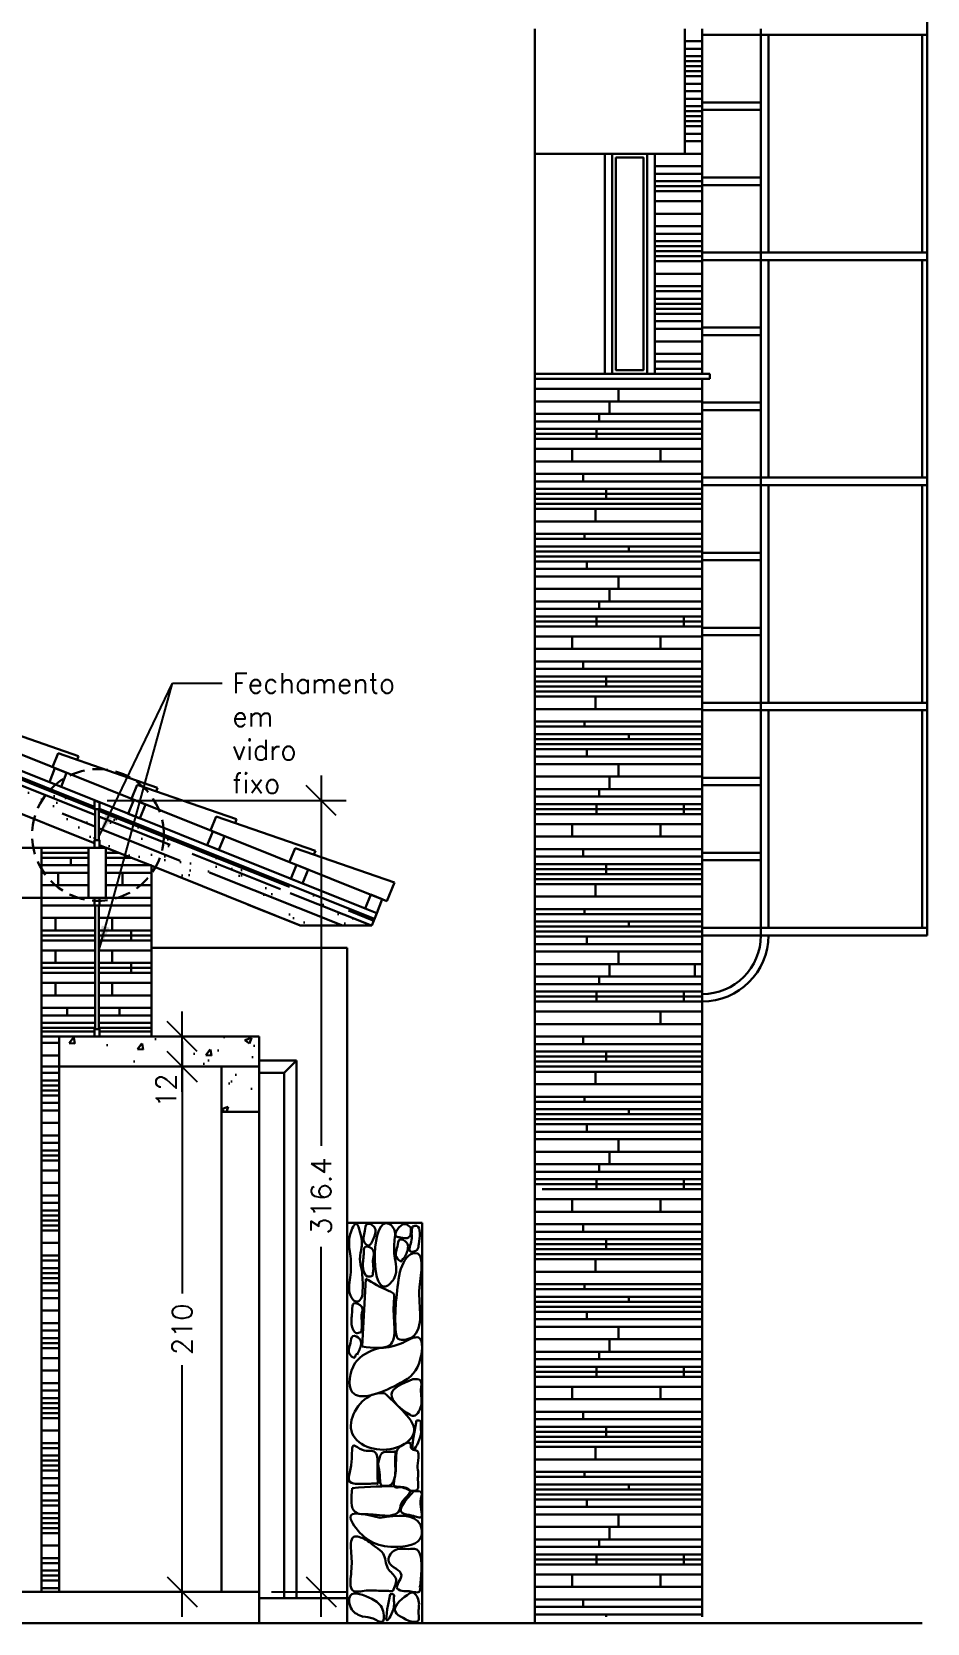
# Model space of a CAD drawing. Header units: millimetres. Extents: x -4228 to 27092, y -6721 to 984.
# Drawn here: x 23759 to 24117, y -2882 to -2246 of the extents above; entities that cross this region are included whole.
import ezdxf

# ---------------------------------------------------------------- set-up
doc = ezdxf.new("R2010")
doc.units = ezdxf.units.MM
doc.header["$LTSCALE"] = 50
doc.linetypes.add('HIDDEN2', pattern=[0.1875, 0.125, -0.0625])
doc.layers.get('0').update_dxf_attribs({"lineweight": 0})
for name, color, linetype in [('cota', 1, 'Continuous'), ('esquadrias', 3, 'Continuous'), ('estruturametalica', 2, 'Continuous'), ('gesso', 7, 'Continuous'), ('HACHURA', 2, 'Continuous'), ('hatch', 2, 'Continuous'), ('madeiramento', 2, 'Continuous'), ('PAREDE2', 4, 'Continuous'), ('PAREDES', 6, 'Continuous'), ('PAREDES3', 2, 'Continuous'), ('pedras', 2, 'Continuous'), ('peitoril', 7, 'Continuous'), ('PENA01', 3, 'Continuous'), ('PENA_01', 3, 'Continuous'), ('piso', 2, 'Continuous'), ('QLEADER', 7, 'Continuous'), ('telhas', 3, 'Continuous')]:
    doc.layers.add(name, color=color, linetype=linetype)
doc.styles.add('ROMANS', font='romans.shx')
doc.dimstyles.new('1_50', dxfattribs={"dimscale": 0, "dimtxt": 8, "dimasz": 12, "dimexe": 10, "dimexo": 5, "dimgap": 4, "dimtad": 0, "dimdec": 0, "dimzin": 1, "dimdsep": 46, "dimtxsty": 'ROMANS', "dimblk": 'OBLIQUE', "dimcen": 10, "dimdle": 10, "dimclrd": 1, "dimclre": 1, "dimclrt": 7, "dimaunit": 1, "dimadec": 0, "dimazin": 0, "dimtm": 1e-09, "dimtfac": 1, "dimtdec": 0, "dimtmove": 2, "dimatfit": 3, "dimldrblk": 'OBLIQUE', "dimfxl": 1, "dimtolj": 1, "dimtzin": 0, "dimarcsym": 0})
doc.dimstyles.new('LEADER_50', dxfattribs={"dimscale": 0, "dimtxt": 8, "dimasz": 10, "dimexe": 10, "dimexo": 5, "dimgap": 4, "dimtad": 0, "dimdec": 0, "dimzin": 1, "dimdsep": 46, "dimtxsty": 'ROMANS', "dimcen": 10, "dimdle": 10, "dimclrd": 9, "dimclre": 9, "dimclrt": 7, "dimaunit": 1, "dimadec": 0, "dimazin": 0, "dimtm": 1e-09, "dimtfac": 1, "dimtdec": 0, "dimtmove": 2, "dimatfit": 3, "dimfxl": 1, "dimtolj": 1, "dimtzin": 0, "dimarcsym": 0})

# ---------------------------------------------------------------- blocks, each defined once
blk = doc.blocks.new('_OBLIQUE')
at = {"color": 0, "linetype": 'ByBlock'}
blk.add_line((-0.5, -0.5), (0.5, 0.5), dxfattribs=at)
blk = doc.blocks.new('*D202')
at = {"layer": 'cota', "color": 1, "linetype": 'Continuous', "lineweight": -2}
for p, q in [((23819.49, -2649.96), (23819.49, -2750.68)), ((23830.31, -2659.96), (23809.49, -2659.96)), ((23819.49, -2879.96), (23819.49, -2779.25)), ((23830.31, -2869.96), (23809.49, -2869.96))]:
    blk.add_line(p, q, dxfattribs=at)
at = {"layer": 'Defpoints', "color": 0, "linetype": 'Continuous', "lineweight": 30}
for p in [(23835.31, -2659.96), (23819.49, -2869.96), (23835.31, -2869.96)]:
    blk.add_point(p, dxfattribs=at)
at = {"layer": 'cota', "color": 1, "linetype": 'Continuous', "lineweight": -2, "xscale": 12, "yscale": 12, "zscale": 12}
for p, rotation in [((23819.49, -2659.96), 90), ((23819.49, -2869.96), 270)]:
    blk.add_blockref('_OBLIQUE', p, dxfattribs=dict(at, rotation=rotation))
at = {"layer": 'cota', "color": 7, "linetype": 'Continuous', "lineweight": 30, "insert": (23819.49, -2764.96), "char_height": 8, "attachment_point": 5, "rotation": 90, "style": 'ROMANS'}
blk.add_mtext('\\A1;210', dxfattribs=at)
blk = doc.blocks.new('*D203')
at = {"layer": 'cota', "color": 1, "linetype": 'Continuous', "lineweight": -2}
for p, q in [((23819.49, -2669.96), (23819.49, -2637.96)), ((23825.41, -2647.96), (23809.49, -2647.96)), ((23830.31, -2659.96), (23809.49, -2659.96))]:
    blk.add_line(p, q, dxfattribs=at)
at = {"layer": 'Defpoints', "color": 0, "linetype": 'Continuous', "lineweight": 30}
for p in [(23819.49, -2647.96), (23830.41, -2647.96), (23835.31, -2659.96)]:
    blk.add_point(p, dxfattribs=at)
at = {"layer": 'cota', "color": 1, "linetype": 'Continuous', "lineweight": -2, "xscale": 12, "yscale": 12, "zscale": 12}
for p, rotation in [((23819.49, -2647.96), 90), ((23819.49, -2659.96), 270)]:
    blk.add_blockref('_OBLIQUE', p, dxfattribs=dict(at, rotation=rotation))
at = {"layer": 'cota', "color": 7, "linetype": 'Continuous', "lineweight": 30, "insert": (23813.13, -2669.53), "char_height": 8, "attachment_point": 5, "rotation": 90, "style": 'ROMANS'}
blk.add_mtext('\\A1;12', dxfattribs=at)
blk = doc.blocks.new('*D209')
at = {"layer": 'cota', "color": 1, "linetype": 'Continuous', "lineweight": -2}
for p, q in [((23875.12, -2543.52), (23875.12, -2691.55)), ((23789.52, -2553.52), (23885.12, -2553.52)), ((23875.12, -2879.96), (23875.12, -2731.93)), ((23855.31, -2869.96), (23885.12, -2869.96))]:
    blk.add_line(p, q, dxfattribs=at)
at = {"layer": 'Defpoints', "color": 0, "linetype": 'Continuous', "lineweight": 30}
for p in [(23784.52, -2553.52), (23850.31, -2869.96), (23875.12, -2869.96)]:
    blk.add_point(p, dxfattribs=at)
at = {"layer": 'cota', "color": 1, "linetype": 'Continuous', "lineweight": -2, "xscale": 12, "yscale": 12, "zscale": 12}
for p, rotation in [((23875.12, -2553.52), 90), ((23875.12, -2869.96), 270)]:
    blk.add_blockref('_OBLIQUE', p, dxfattribs=dict(at, rotation=rotation))
at = {"layer": 'cota', "color": 7, "linetype": 'Continuous', "lineweight": 30, "insert": (23875.12, -2711.74), "char_height": 8, "attachment_point": 5, "rotation": 90, "style": 'ROMANS'}
blk.add_mtext('\\A1;316.4', dxfattribs=at)

msp = doc.modelspace()

# ---------------------------------------------------------------- hatches: boundary and pattern name
at = {"layer": 'HACHURA', "linetype": 'Continuous', "lineweight": 30}
h = msp.add_hatch(dxfattribs=at)
h.set_pattern_fill('AR-CONC', color=256, scale=0.15, style=0)
h.set_pattern_definition([(50, (27656.342, -5330.45), (27.3277, -2.39086), [2.8575, -31.4325]), (355, (27656.342, -5330.45), (-5.28642, 28.6585), [2.286, -25.146]), (100.451, (27658.62, -5330.648), (22.04138, 26.2675), [2.4285, -26.7135]), (46.1842, (27656.342, -5322.83), (40.66186, -6.30635), [4.28625, -47.14875]), (96.6356, (27659.73, -5323.355), (35.61064, 37.11383), [3.64275, -40.07025]), (351.184, (27656.342, -5322.83), (35.6107, 37.11377), [3.429, -37.719]), (21, (27660.152, -5324.734), (22.74223, -15.33983), [2.8575, -31.4325]), (326, (27660.152, -5324.734), (9.2703, 27.6282), [2.286, -25.146]), (71.4514, (27662.047, -5326.012), (32.01247, 12.28843), [2.4285, -26.7135]), (37.5, (27656.342, -5330.449), (0.46329, 12.683256), [0, -24.8412, 0, -25.527, 0, -25.24125]), (7.5, (27656.342, -5330.449), (10.02295, 15.027086), [0, -14.5542, 0, -24.2697, 0, -9.62025]), (327.5, (27647.846, -5330.449), (20.33859, -0.859312), [0, -9.525, 0, -29.718, 0, -39.4335]), (317.5, (27644.036, -5330.449), (22.21938, 3.813974), [0, -12.3825, 0, -19.7358, 0, -28.0035])])
h.paths.add_polyline_path([(23850.31, -2677.96), (23850.31, -2647.96), (23770.31, -2647.96), (23770.31, -2659.96), (23835.31, -2659.96), (23835.31, -2677.96)])
at = {"layer": 'hatch', "linetype": 'Continuous', "lineweight": 30}
h = msp.add_hatch(dxfattribs=at)
h.set_pattern_fill('AR-SAND', color=256, scale=0.3, style=0)
h.set_pattern_definition([(142.5, (27878.035, -4039.902), (0.48001, 14.682397), [0, -11.5824, 0, -12.954, 0, -12.3825]), (172.5, (27878.035, -4039.902), (-13.4857, 21.50475), [0, -6.2484, 0, -10.4394, 0, -4.0005]), (212.5, (27887.407, -4039.902), (-23.72977, 0.043116), [0, -3.81, 0, -13.716, 0, -17.907]), (222.5, (27887.407, -4039.902), (-22.90669, 6.68788), [0, -1.905, 0, -8.9916, 0, -10.287])])
h.paths.add_polyline_path([(23575.52, -2487.06), (23611.87, -2487.06), (23784.76, -2556.22), (23784.76, -2557.02), (23785.01, -2557.02), (23785.01, -2569.46), (23784.76, -2569.46), (23784.76, -2570.76)])
h.paths.add_polyline_path([(23786.51, -2557.02), (23786.77, -2557.02), (23896.42, -2600.88), (23895.35, -2603.56), (23866.77, -2603.56), (23807.76, -2579.86), (23789.26, -2572.54), (23789.26, -2572.46), (23789.06, -2572.46), (23786.76, -2571.55), (23786.76, -2569.46), (23786.51, -2569.46)])
h.paths.add_polyline_path([(23435.52, -2431.06), (23435.52, -2416.52), (23571.87, -2471.06), (23535.52, -2471.06)])
h = msp.add_hatch(dxfattribs=at)
h.set_pattern_fill('AR-RROOF', color=3, scale=0.5, style=0)
h.set_pattern_definition([(338.1986, (23435.521, -2431.062), (21.22498, -22.1683), [190.5, -25.4, 63.5, -12.7]), (338.1986, (23448.846, -2443.231), (-18.0648, -10.96624), [38.1, -4.191, 76.2, -9.525]), (338.1986, (23437.408, -2443.444), (58.15644, -32.42705), [101.6, -17.78, 50.8, -12.7])])
h.paths.add_polyline_path([(23535.52, -2471.06), (23435.52, -2431.06), (23435.52, -2416.52), (23571.87, -2471.06)])
h.paths.add_polyline_path([(23785.01, -2569.46), (23784.76, -2569.46), (23784.76, -2570.76), (23575.52, -2487.06), (23611.87, -2487.06), (23784.76, -2556.22), (23784.76, -2557.02), (23785.01, -2557.02)])
h.paths.add_polyline_path([(23866.77, -2603.56), (23807.76, -2579.86), (23789.26, -2572.54), (23789.26, -2572.46), (23789.06, -2572.46), (23786.76, -2571.55), (23786.76, -2569.46), (23786.51, -2569.46), (23786.51, -2557.02), (23786.77, -2557.02), (23896.42, -2600.88), (23895.35, -2603.56)])

# ---------------------------------------------------------------- linework, layer by layer
at = {"layer": 'esquadrias', "linetype": 'Continuous', "lineweight": 30}
for p, q in [((23988.52, -2382.96), (23988.52, -2294.96)), ((23991.52, -2382.96), (23991.52, -2294.96)), ((24005.52, -2294.96), (24005.52, -2382.96)), ((24008.52, -2294.96), (24008.52, -2382.96)), ((23784.77, -2569.46), (23784.77, -2557.02)), ((23786.27, -2569.46), (23786.27, -2557.02)), ((23107.29, -2572.46), (23763.29, -2572.46)), ((23107.29, -2592.46), (23763.29, -2592.46)), ((23784.77, -2595.46), (23784.77, -2644.96)), ((23786.27, -2595.46), (23786.27, -2644.96)), ((23850.31, -2657.46), (23865.31, -2657.46)), ((23860.31, -2662.46), (23865.31, -2657.46)), ((23865.31, -2657.46), (23865.31, -2872.46)), ((23763.29, -2659.96), (23850.31, -2659.96)), ((23850.31, -2662.46), (23860.31, -2662.46)), ((23860.31, -2662.46), (23860.31, -2872.46))]:
    msp.add_line(p, q, dxfattribs=at)
at = {"layer": 'esquadrias', "color": 2, "linetype": 'Continuous', "lineweight": 30}
msp.add_line((23897.35, -2598.56), (23895.35, -2603.56), dxfattribs=at)
at = {"layer": 'esquadrias', "linetype": 'Continuous', "lineweight": 30}
msp.add_lwpolyline([(23993.02, -2296.46), (24004.02, -2296.46), (24004.02, -2381.46), (23993.02, -2381.46)], close=True, dxfattribs=at)
at = {"layer": 'esquadrias', "color": 2, "linetype": 'Continuous', "lineweight": 30}
for points in [[(23786.52, -2557.02), (23784.52, -2557.02), (23784.52, -2553.52), (23786.52, -2554.32)], [(23786.52, -2572.46), (23784.52, -2572.46), (23784.52, -2569.46), (23786.52, -2569.46)], [(23786.52, -2592.46), (23784.52, -2592.46), (23784.52, -2595.46), (23786.52, -2595.46)], [(23786.52, -2647.96), (23784.52, -2647.96), (23784.52, -2644.96), (23786.52, -2644.96)]]:
    msp.add_lwpolyline(points, close=True, dxfattribs=at)
at = {"layer": 'estruturametalica', "color": 4, "linetype": 'Continuous', "lineweight": 30}
msp.add_lwpolyline([(23789.02, -2592.46), (23782.02, -2592.46), (23782.02, -2572.46), (23789.02, -2572.46)], close=True, dxfattribs=at)
at = {"layer": 'gesso', "linetype": 'Continuous', "lineweight": 30}
for p, q in [((23435.52, -2416.52), (23784.76, -2556.22)), ((23786.76, -2557.02), (23896.42, -2600.88))]:
    msp.add_line(p, q, dxfattribs=at)
at = {"layer": 'HACHURA', "color": 3, "linetype": 'HIDDEN2', "lineweight": 30}
msp.add_circle((23785.87, -2567.31), 26.34, dxfattribs=at)
at = {"layer": 'madeiramento', "linetype": 'Continuous', "lineweight": 30}
for p, q in [((23435.52, -2413.83), (23892.71, -2596.7)), ((23575.52, -2487.06), (23784.76, -2570.76)), ((23786.76, -2571.55), (23807.76, -2579.86)), ((23807.76, -2579.86), (23866.77, -2603.56)), ((23897.35, -2598.56), (23895.35, -2603.56)), ((23895.35, -2603.56), (23866.77, -2603.56))]:
    msp.add_line(p, q, dxfattribs=at)
at = {"layer": 'madeiramento', "color": 2, "linetype": 'Continuous', "lineweight": 30}
for points in [[(23771.08, -2548.05), (23766.43, -2546.19), (23768.66, -2540.62), (23773.3, -2542.48)], [(23802.64, -2560.68), (23798, -2558.82), (23800.23, -2553.25), (23804.87, -2555.11)], [(23834.21, -2573.31), (23829.57, -2571.45), (23831.8, -2565.88), (23836.44, -2567.74)], [(23867.64, -2586.68), (23863, -2584.82), (23865.22, -2579.25), (23869.87, -2581.11)], [(23897.35, -2598.56), (23892.71, -2596.7), (23894.93, -2591.13), (23899.58, -2592.99)]]:
    msp.add_lwpolyline(points, close=True, dxfattribs=at)
at = {"layer": 'PAREDE2', "linetype": 'Continuous', "lineweight": 30}
msp.add_line((23770.3, -2869.96), (23770.31, -2659.96), dxfattribs=at)
at = {"layer": 'PAREDES', "linetype": 'Continuous', "lineweight": 30}
for p, q in [((23770.31, -2647.96), (23850.31, -2647.96)), ((23770.31, -2659.96), (23770.31, -2647.96)), ((23850.31, -2647.96), (23850.31, -2869.96)), ((23770.31, -2659.96), (23835.31, -2659.96)), ((23835.31, -2659.96), (23835.31, -2869.96)), ((23835.31, -2677.96), (23850.31, -2677.96))]:
    msp.add_line(p, q, dxfattribs=at)
at = {"layer": 'PAREDES3', "color": 3, "linetype": 'Continuous', "lineweight": 30}
for p, q in [((23960.52, -2244.96), (23960.52, -2882.46)), ((24020.52, -2294.96), (24020.52, -2244.96)), ((23960.52, -2294.96), (24020.52, -2294.96)), ((23960.52, -2384.96), (24027.52, -2384.96)), ((24027.52, -2879.96), (24027.52, -2384.96))]:
    msp.add_line(p, q, dxfattribs=at)
at = {"layer": 'PAREDES3', "color": 7, "linetype": 'Continuous', "lineweight": 30}
for p, q in [((23763.29, -2572.46), (23763.29, -2869.96)), ((23782.02, -2572.46), (23763.29, -2572.46)), ((23789.02, -2572.46), (23789.06, -2572.46)), ((23807.29, -2647.96), (23807.29, -2579.68)), ((23807.29, -2612.46), (23885.52, -2612.46)), ((23885.52, -2612.46), (23885.52, -2882.46))]:
    msp.add_line(p, q, dxfattribs=at)
at = {"layer": 'pedras', "color": 53, "linetype": 'Continuous', "lineweight": 30}
for p, q in [((24020.52, -2249.96), (24027.47, -2249.96)), ((24020.52, -2252.96), (24027.47, -2252.96)), ((24020.52, -2255.96), (24027.47, -2255.96)), ((24020.52, -2257.96), (24027.47, -2257.96)), ((24020.52, -2259.96), (24027.47, -2259.96)), ((24020.52, -2261.96), (24027.47, -2261.96)), ((24020.52, -2263.96), (24027.47, -2263.96)), ((24020.52, -2266.96), (24027.47, -2266.96)), ((24020.52, -2269.96), (24027.47, -2269.96)), ((24020.52, -2272.96), (24027.47, -2272.96)), ((24020.52, -2275.96), (24027.47, -2275.96)), ((24020.52, -2277.96), (24027.47, -2277.96)), ((24020.52, -2279.96), (24027.47, -2279.96)), ((24020.52, -2281.96), (24027.47, -2281.96)), ((24020.52, -2283.96), (24027.47, -2283.96)), ((24020.52, -2286.96), (24027.47, -2286.96)), ((24020.52, -2289.96), (24027.47, -2289.96)), ((24020.52, -2294.96), (24027.47, -2294.96)), ((24008.52, -2299.96), (24027.47, -2299.96)), ((24008.52, -2302.96), (24027.47, -2302.96)), ((24008.52, -2305.96), (24027.47, -2305.96)), ((24008.52, -2307.96), (24027.47, -2307.96)), ((24008.52, -2309.96), (24027.47, -2309.96)), ((24008.52, -2313.96), (24027.47, -2313.96)), ((24008.52, -2318.96), (24027.47, -2318.96)), ((24008.52, -2323.96), (24027.47, -2323.96)), ((24008.52, -2326.96), (24027.47, -2326.96)), ((24008.52, -2329.96), (24027.47, -2329.96)), ((24008.52, -2331.96), (24027.47, -2331.96)), ((24008.52, -2333.96), (24027.47, -2333.96)), ((24008.52, -2335.96), (24027.47, -2335.96)), ((24008.52, -2337.96), (24027.47, -2337.96)), ((24008.52, -2342.96), (24027.47, -2342.96)), ((24008.52, -2347.96), (24027.47, -2347.96)), ((24008.52, -2349.96), (24027.47, -2349.96)), ((24008.52, -2352.96), (24027.47, -2352.96)), ((24008.52, -2354.96), (24027.47, -2354.96)), ((24008.52, -2356.96), (24027.47, -2356.96)), ((24008.52, -2358.96), (24027.47, -2358.96)), ((24008.52, -2361.96), (24027.47, -2361.96)), ((24008.52, -2364.96), (24027.47, -2364.96)), ((24008.52, -2369.96), (24027.47, -2369.96)), ((24008.52, -2374.96), (24027.47, -2374.96)), ((24008.52, -2377.96), (24027.47, -2377.96)), ((24008.52, -2380.96), (24027.47, -2380.96)), ((23960.52, -2388.96), (24027.52, -2388.96)), ((23994.08, -2393.96), (23994.08, -2388.96)), ((23960.52, -2393.96), (24027.52, -2393.96)), ((23990.46, -2398.96), (23990.46, -2393.96)), ((23960.52, -2398.96), (24027.52, -2398.96)), ((23960.52, -2401.96), (24027.52, -2401.96)), ((23960.52, -2404.96), (24027.52, -2404.96)), ((23985.29, -2408.96), (23985.29, -2404.96)), ((23986.32, -2401.96), (23986.32, -2398.96)), ((23960.52, -2406.96), (24027.52, -2406.96)), ((23960.52, -2408.96), (24027.52, -2408.96)), ((23960.52, -2412.96), (24027.52, -2412.96)), ((23975.47, -2417.96), (23975.47, -2412.96)), ((24010.87, -2417.96), (24010.87, -2412.96)), ((23960.52, -2417.96), (24027.52, -2417.96)), ((23960.52, -2422.96), (24027.52, -2422.96)), ((23979.86, -2425.96), (23979.86, -2422.96)), ((23960.52, -2425.96), (24027.52, -2425.96)), ((23960.52, -2428.96), (24027.52, -2428.96)), ((23989.16, -2432.96), (23989.16, -2428.96)), ((23960.52, -2430.96), (24027.52, -2430.96)), ((23960.52, -2432.96), (24027.52, -2432.96)), ((23960.52, -2434.96), (24027.52, -2434.96)), ((23960.52, -2436.96), (24027.52, -2436.96)), ((23960.52, -2441.96), (24027.52, -2441.96)), ((23984.77, -2441.96), (23984.77, -2436.96)), ((23960.52, -2446.96), (24027.52, -2446.96)), ((23960.52, -2448.96), (24027.52, -2448.96)), ((23980.38, -2448.96), (23980.38, -2446.96)), ((23960.52, -2451.96), (24027.52, -2451.96)), ((23960.52, -2453.96), (24027.52, -2453.96)), ((23998.21, -2453.96), (23998.21, -2451.96)), ((23960.52, -2455.96), (24027.52, -2455.96)), ((23960.52, -2457.96), (24027.52, -2457.96)), ((23960.52, -2460.96), (24027.52, -2460.96)), ((23981.41, -2460.96), (23981.41, -2457.96)), ((23960.52, -2463.96), (24027.52, -2463.96)), ((23994.08, -2468.96), (23994.08, -2463.96)), ((23960.52, -2468.96), (24027.52, -2468.96)), ((23960.52, -2473.96), (24027.52, -2473.96)), ((23986.32, -2476.96), (23986.32, -2473.96)), ((23990.46, -2473.96), (23990.46, -2468.96)), ((23960.52, -2476.96), (24027.52, -2476.96)), ((23960.52, -2479.96), (24027.52, -2479.96)), ((23985.29, -2483.96), (23985.29, -2479.96)), ((24020.18, -2483.96), (24020.18, -2479.96)), ((23960.52, -2481.96), (24027.52, -2481.96)), ((23960.52, -2483.96), (24027.52, -2483.96)), ((23960.52, -2487.96), (24027.52, -2487.96)), ((23960.52, -2492.96), (24027.52, -2492.96)), ((23975.47, -2492.96), (23975.47, -2487.96)), ((24010.87, -2492.96), (24010.87, -2487.96)), ((23960.52, -2497.96), (24027.52, -2497.96)), ((23979.86, -2500.96), (23979.86, -2497.96)), ((23960.52, -2500.96), (24027.52, -2500.96)), ((23960.52, -2503.96), (24027.52, -2503.96)), ((23960.52, -2505.96), (24027.52, -2505.96)), ((23989.16, -2507.96), (23989.16, -2503.96)), ((23960.52, -2507.96), (24027.52, -2507.96)), ((23960.52, -2509.96), (24027.52, -2509.96)), ((23960.52, -2511.96), (24027.52, -2511.96)), ((23984.77, -2516.96), (23984.77, -2511.96)), ((23960.52, -2516.96), (24027.52, -2516.96)), ((23960.52, -2521.96), (24027.52, -2521.96)), ((23960.52, -2523.96), (24027.52, -2523.96)), ((23980.38, -2523.96), (23980.38, -2521.96)), ((23960.52, -2526.96), (24027.52, -2526.96)), ((23960.52, -2528.96), (24027.52, -2528.96)), ((23960.52, -2530.96), (24027.52, -2530.96)), ((23998.21, -2528.96), (23998.21, -2526.96)), ((23960.52, -2532.96), (24027.52, -2532.96)), ((23960.52, -2535.96), (24027.52, -2535.96)), ((23981.41, -2535.96), (23981.41, -2532.96)), ((23960.52, -2538.96), (24027.52, -2538.96)), ((23960.52, -2543.96), (24027.52, -2543.96)), ((23990.46, -2548.96), (23990.46, -2543.96)), ((23994.08, -2543.96), (23994.08, -2538.96)), ((23960.52, -2548.96), (24027.52, -2548.96)), ((23986.32, -2551.96), (23986.32, -2548.96)), ((23960.52, -2551.96), (24027.52, -2551.96)), ((23960.52, -2554.96), (24027.52, -2554.96)), ((23960.52, -2556.96), (24027.52, -2556.96)), ((23985.29, -2558.96), (23985.29, -2554.96)), ((24020.18, -2558.96), (24020.18, -2554.96)), ((23960.52, -2558.96), (24027.52, -2558.96)), ((23960.52, -2562.96), (24027.52, -2562.96)), ((23975.47, -2567.96), (23975.47, -2562.96)), ((24010.87, -2567.96), (24010.87, -2562.96)), ((23960.52, -2567.96), (24027.52, -2567.96)), ((23960.52, -2572.96), (24027.52, -2572.96)), ((23960.52, -2575.96), (24027.52, -2575.96)), ((23979.86, -2575.96), (23979.86, -2572.96)), ((23960.52, -2578.96), (24027.52, -2578.96)), ((23960.52, -2580.96), (24027.52, -2580.96)), ((23960.52, -2582.96), (24027.52, -2582.96)), ((23989.16, -2582.96), (23989.16, -2578.96)), ((23960.52, -2584.96), (24027.52, -2584.96)), ((23960.52, -2586.96), (24027.52, -2586.96)), ((23984.77, -2591.96), (23984.77, -2586.96)), ((23960.52, -2591.96), (24027.52, -2591.96)), ((23960.52, -2596.96), (24027.52, -2596.96)), ((23960.52, -2598.96), (24027.52, -2598.96)), ((23960.52, -2601.96), (24027.52, -2601.96)), ((23980.38, -2598.96), (23980.38, -2596.96)), ((23998.21, -2603.96), (23998.21, -2601.96)), ((23960.52, -2603.96), (24027.52, -2603.96)), ((23960.52, -2605.96), (24027.52, -2605.96)), ((23960.52, -2607.96), (24027.52, -2607.96)), ((23981.41, -2610.96), (23981.41, -2607.96)), ((23960.52, -2610.96), (24027.52, -2610.96)), ((23960.52, -2613.96), (24027.52, -2613.96)), ((23994.08, -2618.96), (23994.08, -2613.96)), ((23960.52, -2618.96), (24027.52, -2618.96)), ((23990.46, -2623.96), (23990.46, -2618.96)), ((24024.57, -2623.96), (24024.57, -2618.96)), ((23960.52, -2623.96), (24027.52, -2623.96)), ((23960.52, -2626.96), (24027.52, -2626.96)), ((23986.32, -2626.96), (23986.32, -2623.96)), ((23960.52, -2629.96), (24027.52, -2629.96)), ((23960.52, -2631.96), (24027.52, -2631.96)), ((23960.52, -2633.96), (24027.52, -2633.96)), ((23985.29, -2633.96), (23985.29, -2629.96)), ((24020.18, -2633.96), (24020.18, -2629.96)), ((23960.52, -2637.96), (24027.52, -2637.96)), ((24010.87, -2642.96), (24010.87, -2637.96)), ((23960.52, -2642.96), (24027.52, -2642.96)), ((23960.52, -2647.96), (24027.52, -2647.96)), ((23960.52, -2650.96), (24027.52, -2650.96)), ((23979.86, -2650.96), (23979.86, -2647.96)), ((23960.52, -2653.96), (24027.52, -2653.96)), ((23960.52, -2655.96), (24027.52, -2655.96)), ((23960.52, -2657.96), (24027.52, -2657.96)), ((23989.16, -2657.96), (23989.16, -2653.96)), ((23960.52, -2659.96), (24027.52, -2659.96)), ((23960.52, -2661.96), (24027.52, -2661.96)), ((23984.77, -2666.96), (23984.77, -2661.96)), ((23960.52, -2666.96), (24027.52, -2666.96)), ((23960.52, -2671.96), (24027.52, -2671.96)), ((23980.38, -2673.96), (23980.38, -2671.96)), ((23960.52, -2673.96), (24027.52, -2673.96)), ((23960.52, -2676.96), (24027.52, -2676.96)), ((23998.21, -2678.96), (23998.21, -2676.96)), ((23960.52, -2678.96), (24027.52, -2678.96)), ((23960.52, -2680.96), (24027.52, -2680.96)), ((23960.52, -2682.96), (24027.52, -2682.96)), ((23981.41, -2685.96), (23981.41, -2682.96)), ((23960.52, -2685.96), (24027.52, -2685.96)), ((23960.52, -2688.96), (24027.52, -2688.96)), ((23994.08, -2693.96), (23994.08, -2688.96)), ((23960.52, -2693.96), (24027.52, -2693.96)), ((23990.46, -2698.96), (23990.46, -2693.96)), ((23960.52, -2698.96), (24027.52, -2698.96)), ((23960.52, -2701.96), (24027.52, -2701.96)), ((23986.32, -2701.96), (23986.32, -2698.96)), ((23960.52, -2704.96), (24027.52, -2704.96)), ((23960.52, -2706.96), (24027.52, -2706.96)), ((23963.52, -2708.96), (24027.52, -2708.96)), ((23985.29, -2708.96), (23985.29, -2704.96)), ((24020.18, -2708.96), (24020.18, -2704.96)), ((23960.52, -2712.96), (24027.52, -2712.96)), ((23975.47, -2717.96), (23975.47, -2712.96)), ((24010.87, -2717.96), (24010.87, -2712.96)), ((23960.52, -2717.96), (24027.52, -2717.96)), ((23960.52, -2722.96), (24027.52, -2722.96)), ((23979.86, -2725.96), (23979.86, -2722.96)), ((23960.52, -2725.96), (24027.52, -2725.96)), ((23960.52, -2728.96), (24027.52, -2728.96)), ((23989.16, -2732.96), (23989.16, -2728.96)), ((23960.52, -2730.96), (24027.52, -2730.96)), ((23960.52, -2732.96), (24027.52, -2732.96)), ((23960.52, -2734.96), (24027.52, -2734.96)), ((23960.52, -2736.96), (24027.52, -2736.96)), ((23960.52, -2741.96), (24027.52, -2741.96)), ((23984.77, -2741.96), (23984.77, -2736.96)), ((23960.52, -2746.96), (24027.52, -2746.96)), ((23980.38, -2748.96), (23980.38, -2746.96)), ((23960.52, -2748.96), (24027.52, -2748.96)), ((23960.52, -2751.96), (24027.52, -2751.96)), ((23960.52, -2753.96), (24027.52, -2753.96)), ((23998.21, -2753.96), (23998.21, -2751.96)), ((23960.52, -2755.96), (24027.52, -2755.96)), ((23960.52, -2757.96), (24027.52, -2757.96)), ((23960.52, -2760.96), (24027.52, -2760.96)), ((23981.41, -2760.96), (23981.41, -2757.96)), ((23960.52, -2763.96), (24027.52, -2763.96)), ((23994.08, -2768.96), (23994.08, -2763.96)), ((23960.52, -2768.96), (24027.52, -2768.96)), ((23960.52, -2773.96), (24027.52, -2773.96)), ((23986.32, -2776.96), (23986.32, -2773.96)), ((23990.46, -2773.96), (23990.46, -2768.96)), ((23960.52, -2776.96), (24027.52, -2776.96)), ((23960.52, -2779.96), (24027.52, -2779.96)), ((23985.29, -2783.96), (23985.29, -2779.96)), ((24020.18, -2783.96), (24020.18, -2779.96)), ((23960.52, -2781.96), (24027.52, -2781.96)), ((23960.52, -2783.96), (24027.52, -2783.96)), ((23960.52, -2787.96), (24027.52, -2787.96)), ((23960.52, -2792.96), (24027.52, -2792.96)), ((23975.47, -2792.96), (23975.47, -2787.96)), ((24010.87, -2792.96), (24010.87, -2787.96)), ((23960.52, -2797.96), (24027.52, -2797.96)), ((23979.86, -2800.96), (23979.86, -2797.96)), ((23960.52, -2800.96), (24027.52, -2800.96)), ((23960.52, -2803.96), (24027.52, -2803.96)), ((23989.16, -2807.96), (23989.16, -2803.96)), ((23960.52, -2805.96), (24027.52, -2805.96)), ((23960.52, -2807.96), (24027.52, -2807.96)), ((23960.52, -2809.96), (24027.52, -2809.96)), ((23960.52, -2811.96), (24027.52, -2811.96)), ((23984.77, -2816.96), (23984.77, -2811.96)), ((23960.52, -2816.96), (24027.52, -2816.96)), ((23960.52, -2821.96), (24027.52, -2821.96)), ((23960.52, -2823.96), (24027.52, -2823.96)), ((23980.38, -2823.96), (23980.38, -2821.96)), ((23960.52, -2826.96), (24027.52, -2826.96)), ((23960.52, -2828.96), (24027.52, -2828.96)), ((23960.52, -2830.96), (24027.52, -2830.96)), ((23998.21, -2828.96), (23998.21, -2826.96)), ((23960.52, -2832.96), (24027.52, -2832.96)), ((23960.52, -2835.96), (24027.52, -2835.96)), ((23981.41, -2835.96), (23981.41, -2832.96)), ((23960.52, -2838.96), (24027.52, -2838.96)), ((23960.52, -2843.96), (24027.52, -2843.96)), ((23990.46, -2848.96), (23990.46, -2843.96)), ((23994.08, -2843.96), (23994.08, -2838.96)), ((23960.52, -2848.96), (24027.52, -2848.96)), ((23986.32, -2851.96), (23986.32, -2848.96)), ((23960.52, -2851.96), (24027.52, -2851.96)), ((23960.52, -2854.96), (24027.52, -2854.96)), ((23985.29, -2858.96), (23985.29, -2854.96)), ((24020.18, -2858.96), (24020.18, -2854.96)), ((23960.52, -2856.96), (24027.52, -2856.96)), ((23960.52, -2858.96), (24027.52, -2858.96)), ((23960.52, -2862.96), (24027.52, -2862.96)), ((23975.47, -2867.96), (23975.47, -2862.96)), ((24010.87, -2867.96), (24010.87, -2862.96)), ((23960.52, -2867.96), (24027.52, -2867.96)), ((23960.52, -2872.96), (24027.52, -2872.96)), ((23979.86, -2875.96), (23979.86, -2872.96)), ((23960.52, -2875.96), (24027.52, -2875.96)), ((23960.52, -2878.96), (24027.52, -2878.96)), ((23989.16, -2879.96), (23989.16, -2878.96))]:
    msp.add_line(p, q, dxfattribs=at)
at = {"layer": 'pedras', "color": 55, "linetype": 'Continuous', "lineweight": 30}
for p, q in [((23763.29, -2574.46), (23782.02, -2574.46)), ((23763.29, -2576.46), (23782.02, -2576.46)), ((23775.05, -2579.46), (23775.05, -2576.46)), ((23789.02, -2574.46), (23794.11, -2574.46)), ((23789.02, -2576.46), (23799.16, -2576.46)), ((23763.29, -2579.46), (23782.02, -2579.46)), ((23763.29, -2582.46), (23782.02, -2582.46)), ((23769.97, -2587.46), (23769.97, -2582.46)), ((23789.02, -2579.46), (23807.29, -2579.46)), ((23789.02, -2582.46), (23807.29, -2582.46)), ((23795.67, -2587.46), (23795.67, -2582.46)), ((23763.29, -2587.46), (23782.02, -2587.46)), ((23789.02, -2587.46), (23807.29, -2587.46)), ((23763.29, -2592.46), (23782.02, -2592.46)), ((23763.29, -2592.46), (23784.77, -2592.46)), ((23763.29, -2595.46), (23784.77, -2595.46)), ((23786.27, -2592.46), (23807.29, -2592.46)), ((23786.27, -2595.46), (23807.29, -2595.46)), ((23789.02, -2592.46), (23807.29, -2592.46)), ((23763.29, -2600.46), (23784.77, -2600.46)), ((23768.87, -2605.46), (23768.87, -2600.46)), ((23786.27, -2600.46), (23807.29, -2600.46)), ((23791.56, -2605.46), (23791.56, -2600.46)), ((23763.29, -2605.46), (23784.77, -2605.46)), ((23763.29, -2607.46), (23784.77, -2607.46)), ((23786.27, -2605.46), (23807.29, -2605.46)), ((23786.27, -2607.46), (23807.29, -2607.46)), ((23799.16, -2609.46), (23799.16, -2605.46)), ((23763.29, -2609.46), (23784.77, -2609.46)), ((23763.29, -2613.46), (23784.77, -2613.46)), ((23768.87, -2618.46), (23768.87, -2613.46)), ((23786.27, -2609.46), (23807.29, -2609.46)), ((23786.27, -2613.46), (23807.29, -2613.46)), ((23791.56, -2618.46), (23791.56, -2613.46)), ((23763.29, -2618.46), (23784.77, -2618.46)), ((23763.29, -2620.46), (23784.77, -2620.46)), ((23786.27, -2618.46), (23807.29, -2618.46)), ((23786.27, -2620.46), (23807.29, -2620.46)), ((23799.16, -2622.46), (23799.16, -2618.46)), ((23763.29, -2622.46), (23784.77, -2622.46)), ((23763.29, -2626.46), (23784.77, -2626.46)), ((23768.87, -2631.46), (23768.87, -2626.46)), ((23786.27, -2622.46), (23807.29, -2622.46)), ((23786.27, -2626.46), (23807.29, -2626.46)), ((23791.56, -2631.46), (23791.56, -2626.46)), ((23763.29, -2631.46), (23784.77, -2631.46)), ((23786.27, -2631.46), (23807.29, -2631.46)), ((23763.29, -2636.46), (23784.77, -2636.46)), ((23763.29, -2639.46), (23784.77, -2639.46)), ((23773.5, -2639.46), (23773.5, -2636.46)), ((23786.27, -2636.46), (23807.29, -2636.46)), ((23786.27, -2639.46), (23807.29, -2639.46)), ((23794.45, -2639.46), (23794.45, -2636.46)), ((23763.29, -2642.46), (23784.77, -2642.46)), ((23763.29, -2644.46), (23784.77, -2644.46)), ((23763.29, -2645.96), (23784.52, -2645.96)), ((23786.27, -2642.46), (23807.29, -2642.46)), ((23786.27, -2644.46), (23807.29, -2644.46)), ((23786.52, -2645.96), (23807.29, -2645.96)), ((23763.29, -2647.96), (23770.31, -2647.96)), ((23763.29, -2650.46), (23770.31, -2650.46)), ((23763.29, -2655.46), (23770.31, -2655.46)), ((23763.29, -2659.96), (23770.31, -2659.96)), ((23763.29, -2662.46), (23770.31, -2662.46)), ((23763.29, -2665.46), (23770.31, -2665.46)), ((23763.29, -2667.46), (23770.31, -2667.46)), ((23763.29, -2669.46), (23770.31, -2669.46)), ((23763.29, -2671.46), (23770.31, -2671.46)), ((23763.29, -2674.46), (23770.31, -2674.46)), ((23763.29, -2677.46), (23770.31, -2677.46)), ((23763.29, -2682.46), (23770.31, -2682.46)), ((23763.29, -2687.46), (23770.31, -2687.46)), ((23763.29, -2690.46), (23770.31, -2690.46)), ((23763.29, -2693.46), (23770.31, -2693.46)), ((23763.29, -2695.46), (23770.31, -2695.46)), ((23763.29, -2697.46), (23770.31, -2697.46)), ((23763.29, -2701.46), (23770.31, -2701.46)), ((23763.29, -2706.46), (23770.31, -2706.46)), ((23763.29, -2711.46), (23770.31, -2711.46)), ((23763.29, -2714.46), (23770.31, -2714.46)), ((23763.29, -2717.46), (23770.31, -2717.46)), ((23763.29, -2719.46), (23770.31, -2719.46)), ((23763.29, -2721.46), (23770.31, -2721.46)), ((23763.29, -2723.46), (23770.31, -2723.46)), ((23763.29, -2725.46), (23770.31, -2725.46)), ((23763.29, -2730.46), (23770.31, -2730.46)), ((23763.29, -2735.46), (23770.31, -2735.46)), ((23763.29, -2737.46), (23770.31, -2737.46)), ((23763.29, -2740.46), (23770.31, -2740.46)), ((23763.29, -2742.46), (23770.31, -2742.46)), ((23763.29, -2744.46), (23770.31, -2744.46)), ((23763.29, -2746.46), (23770.31, -2746.46)), ((23763.29, -2749.46), (23770.31, -2749.46)), ((23763.29, -2752.46), (23770.31, -2752.46)), ((23763.29, -2757.46), (23770.3, -2757.46)), ((23763.29, -2762.46), (23770.3, -2762.46)), ((23763.29, -2765.46), (23770.3, -2765.46)), ((23763.29, -2768.46), (23770.3, -2768.46)), ((23763.29, -2770.46), (23770.3, -2770.46)), ((23763.29, -2772.46), (23770.3, -2772.46)), ((23763.29, -2776.46), (23770.3, -2776.46)), ((23763.29, -2781.46), (23770.3, -2781.46)), ((23763.29, -2786.46), (23770.3, -2786.46)), ((23763.29, -2789.46), (23770.3, -2789.46)), ((23763.29, -2792.46), (23770.3, -2792.46)), ((23763.29, -2794.46), (23770.3, -2794.46)), ((23763.29, -2796.46), (23770.3, -2796.46)), ((23763.29, -2798.46), (23770.3, -2798.46)), ((23763.29, -2800.46), (23770.3, -2800.46)), ((23763.29, -2805.46), (23770.3, -2805.46)), ((23763.29, -2810.46), (23770.3, -2810.46)), ((23763.29, -2812.46), (23770.3, -2812.46)), ((23763.29, -2815.46), (23770.3, -2815.46)), ((23763.29, -2817.46), (23770.3, -2817.46)), ((23763.29, -2819.46), (23770.3, -2819.46)), ((23763.29, -2821.46), (23770.3, -2821.46)), ((23763.29, -2824.46), (23770.3, -2824.46)), ((23763.29, -2827.46), (23770.3, -2827.46)), ((23763.29, -2830.46), (23770.3, -2830.46)), ((23763.29, -2833.46), (23770.3, -2833.46)), ((23763.29, -2835.46), (23770.3, -2835.46)), ((23763.29, -2838.46), (23770.3, -2838.46)), ((23763.29, -2840.46), (23770.3, -2840.46)), ((23763.29, -2842.46), (23770.3, -2842.46)), ((23763.29, -2844.46), (23770.3, -2844.46)), ((23763.29, -2846.46), (23770.3, -2846.46)), ((23763.29, -2851.46), (23770.3, -2851.46)), ((23763.29, -2856.46), (23770.3, -2856.46)), ((23763.29, -2858.46), (23770.3, -2858.46)), ((23763.29, -2861.46), (23770.3, -2861.46)), ((23763.29, -2863.46), (23770.3, -2863.46)), ((23763.29, -2865.46), (23770.3, -2865.46)), ((23763.29, -2868.46), (23770.3, -2868.46))]:
    msp.add_line(p, q, dxfattribs=at)
at = {"layer": 'pedras', "color": 3, "linetype": 'Continuous', "lineweight": 30}
msp.add_line((23891.45, -2771.89), (23892.95, -2744.73), dxfattribs=at)
for points in [[(23891.38, -2741.36), (23890.62, -2736.82), (23891.38, -2730.87), (23890.62, -2726.01), (23889.21, -2722.76), (23886.72, -2726.98), (23886.72, -2734.76), (23886.83, -2743.2), (23886.83, -2751.41), (23889.1, -2753.9), (23890.51, -2753.47), (23891.7, -2749.47), (23891.7, -2745.25), (23891.38, -2741.36)], [(23895.24, -2730.37), (23896.2, -2728.33), (23896.32, -2724.02), (23893.56, -2722.82), (23892.6, -2725.58), (23892.6, -2730.49), (23894.28, -2731.44), (23894.86, -2730.95), (23895.24, -2730.37)], [(23903.2, -2723.43), (23902.2, -2722.8), (23900.82, -2747.87), (23904.45, -2744.23), (23904.45, -2735.64), (23904.51, -2729.2), (23904.51, -2725.52), (23903.2, -2723.43)], [(23910.92, -2724.25), (23908.8, -2722.93), (23908.47, -2722.91), (23905.19, -2727.84), (23906.82, -2728.24), (23910.26, -2728.13), (23910.89, -2726.93), (23910.96, -2726.04), (23910.92, -2724.25)], [(23908.23, -2736.65), (23909.19, -2734.62), (23909.31, -2730.31), (23906.55, -2729.11), (23905.6, -2731.86), (23905.6, -2736.77), (23907.27, -2737.73), (23907.63, -2736.89), (23908.23, -2736.65)], [(23911.69, -2723.82), (23911.31, -2726.86), (23911.26, -2729.26), (23910.84, -2733.89), (23913.52, -2733.14), (23914.14, -2730.88), (23914.61, -2726.39), (23913.33, -2723.63), (23911.69, -2723.82)], [(23895.73, -2743.49), (23895.97, -2739.66), (23895.85, -2736.67), (23895.97, -2733.44), (23892.73, -2732), (23892.13, -2734.87), (23891.89, -2740.5), (23893.69, -2743.85), (23895.73, -2743.49)], [(23906.54, -2742.14), (23905.04, -2766.31), (23905.54, -2768.32), (23911.07, -2768.32), (23914.69, -2759.76), (23914.47, -2748.18), (23912.39, -2734.52), (23912.07, -2734.58), (23906.54, -2742.14)], [(23891.45, -2771.89), (23902.55, -2771.32), (23904.22, -2753.68), (23904.01, -2750.62), (23902.35, -2749.67), (23892.95, -2744.73)], [(23891.15, -2766.1), (23891.39, -2762.27), (23891.27, -2759.28), (23891.39, -2756.04), (23888.15, -2754.61), (23887.55, -2757.48), (23887.31, -2763.11), (23889.11, -2766.46), (23891.15, -2766.1)], [(23889.47, -2775.2), (23890.43, -2773.17), (23890.55, -2768.86), (23887.79, -2767.66), (23886.83, -2770.41), (23886.83, -2775.32), (23888.51, -2776.28), (23888.87, -2775.44), (23889.71, -2774.61)], [(23898.17, -2772.45), (23888.63, -2778.56), (23887.55, -2790.05), (23905.31, -2787.24), (23914.31, -2778.46), (23914.09, -2768.24), (23906.66, -2770.79), (23897.97, -2772.52)], [(23911.82, -2784.86), (23903.2, -2790.87), (23910.71, -2799.19), (23911.6, -2799.61), (23915.07, -2795.51), (23915.02, -2789.07), (23914.85, -2785.39), (23911.63, -2784.93)], [(23900.47, -2790.5), (23907.49, -2797.32), (23912.35, -2805.66), (23904.03, -2812.61), (23887.19, -2805.58), (23896.47, -2790.87), (23900.47, -2790.5)], [(23913.28, -2801.42), (23912.16, -2812.99), (23915.07, -2805.92), (23914.96, -2802.86), (23915.02, -2801.9), (23913.28, -2801.42)], [(23897.86, -2826.74), (23897.62, -2821.11), (23897.62, -2816.68), (23896.78, -2814.17), (23891.62, -2813.21), (23888.26, -2811.41), (23887.31, -2817.88), (23887.19, -2826.38), (23889.46, -2826.74), (23894.14, -2826.74), (23896.54, -2826.62), (23897.98, -2826.74)], [(23910.91, -2810.83), (23911.46, -2812.89), (23913.65, -2813.71), (23914.07, -2815.08), (23913.65, -2819.61), (23913.93, -2822.63), (23913.79, -2824.97), (23913.38, -2829.23), (23911.32, -2829.5), (23908.99, -2828.68), (23906.25, -2828.13), (23904.74, -2828.13), (23904.47, -2824.56), (23905.01, -2820.58), (23905.01, -2818.65), (23905.15, -2816.46), (23905.29, -2813.98), (23905.84, -2812.75), (23908.31, -2810.83), (23909.95, -2810.28), (23911.05, -2810.69)], [(23904.88, -2813.44), (23904.74, -2818.93), (23904.05, -2825.66), (23902.96, -2827.17), (23900.63, -2827.58), (23899.39, -2827.44), (23898.71, -2825.52), (23898.29, -2820.99), (23898.02, -2819.75), (23898.57, -2816.04), (23899.39, -2814.53), (23903.37, -2813.98), (23905.15, -2813.98)], [(23887.55, -2828.42), (23888.86, -2838.12), (23895.93, -2838.99), (23904.88, -2838.82), (23906.07, -2837.98), (23907.08, -2834.76), (23909.95, -2831.21), (23887.55, -2828.42)], [(23912.33, -2829.56), (23907.54, -2838.36), (23911.3, -2839.41), (23912.72, -2839.8), (23914.74, -2840.2), (23914.8, -2833.76), (23915.13, -2830.09), (23912.13, -2829.63)], [(23898.65, -2840.3), (23914.8, -2843.21), (23915.23, -2847.48), (23904.21, -2851.99), (23888.38, -2843.51), (23886.83, -2840.27), (23898.65, -2840.3)], [(23903.73, -2869.68), (23904.93, -2864.53), (23901.81, -2860.57), (23899.89, -2854.59), (23897.02, -2852.07), (23892.58, -2848.96), (23888.14, -2848), (23887.18, -2854.47), (23887.06, -2862.85), (23887.78, -2869.44), (23893.06, -2869.44), (23899.65, -2869.56), (23901.45, -2869.56), (23903.73, -2869.68)], [(23914.63, -2868.12), (23915.18, -2861.67), (23912.45, -2852.71), (23910.81, -2852.79), (23904.21, -2853.51), (23902.17, -2857.94), (23907.21, -2863.33), (23905.53, -2868.6), (23908.29, -2869.68), (23910.32, -2869.69), (23914.52, -2869.71), (23914.63, -2868.12)], [(23891.9, -2879.87), (23887.32, -2876.94), (23886.81, -2871.42), (23895.33, -2872.77), (23899.65, -2876.98), (23899.54, -2881.89), (23895.98, -2880.66), (23891.81, -2879.83)], [(23902.69, -2870.84), (23901.68, -2881.25), (23904.3, -2874.88), (23904.2, -2872.13), (23904.25, -2871.27), (23902.69, -2870.84)], [(23911.48, -2881.99), (23904.59, -2877.19), (23910.59, -2870.53), (23911.3, -2870.19), (23914.08, -2873.48), (23914.04, -2878.63), (23913.91, -2881.57), (23911.33, -2881.94)]]:
    msp.add_spline(points, degree=3, dxfattribs=at)
at = {"layer": 'peitoril', "color": 3, "linetype": 'Continuous', "lineweight": 30}
for p, q in [((23960.52, -2382.96), (24030.52, -2382.96)), ((24027.52, -2384.96), (24030.52, -2384.96)), ((24030.52, -2384.96), (24030.52, -2382.96))]:
    msp.add_line(p, q, dxfattribs=at)
at = {"layer": 'PENA01', "color": 3, "linetype": 'Continuous', "lineweight": 30}
msp.add_line((24027.47, -2244.96), (24027.47, -2382.96), dxfattribs=at)
at = {"layer": 'PENA_01', "linetype": 'Continuous', "lineweight": 30}
for p, q in [((24117.47, -1794.46), (24117.47, -2607.46)), ((24050.97, -2244.96), (24050.97, -2607.46)), ((24117.47, -2247.46), (24027.47, -2247.46)), ((24053.97, -2247.46), (24053.97, -2334.46)), ((24115.47, -2247.46), (24115.47, -2334.46)), ((24050.97, -2274.46), (24027.47, -2274.46)), ((24050.97, -2277.46), (24027.47, -2277.46)), ((24050.97, -2304.46), (24027.47, -2304.46)), ((24050.97, -2307.46), (24027.47, -2307.46)), ((24117.47, -2334.46), (24027.47, -2334.46)), ((24117.47, -2337.46), (24027.47, -2337.46)), ((24053.97, -2337.46), (24053.97, -2424.46)), ((24115.47, -2337.46), (24115.47, -2424.46)), ((24050.97, -2364.46), (24027.47, -2364.46)), ((24050.97, -2367.46), (24027.47, -2367.46)), ((24050.97, -2394.46), (24027.47, -2394.46)), ((24050.97, -2397.46), (24027.47, -2397.46)), ((24117.47, -2424.46), (24027.47, -2424.46)), ((24117.47, -2427.46), (24027.47, -2427.46)), ((24053.97, -2427.46), (24053.97, -2514.46)), ((24115.47, -2427.46), (24115.47, -2514.46)), ((24050.97, -2454.46), (24027.47, -2454.46)), ((24050.97, -2457.46), (24027.47, -2457.46)), ((24050.97, -2484.46), (24027.47, -2484.46)), ((24050.97, -2487.46), (24027.47, -2487.46)), ((24117.47, -2514.46), (24027.47, -2514.46)), ((24117.47, -2517.46), (24027.47, -2517.46)), ((24053.97, -2517.46), (24053.97, -2604.46)), ((24115.47, -2517.46), (24115.47, -2604.46)), ((24050.97, -2544.46), (24027.47, -2544.46)), ((24050.97, -2547.46), (24027.47, -2547.46)), ((24050.97, -2574.46), (24027.47, -2574.46)), ((24050.97, -2577.46), (24027.47, -2577.46)), ((24117.47, -2604.46), (24027.47, -2604.46)), ((24117.47, -2607.46), (24027.47, -2607.46))]:
    msp.add_line(p, q, dxfattribs=at)
at = {"layer": 'PENA_01', "color": 3, "linetype": 'Continuous', "lineweight": 30}
for p, q in [((23885.52, -2722.46), (23915.52, -2722.46)), ((23915.52, -2722.46), (23915.52, -2882.46))]:
    msp.add_line(p, q, dxfattribs=at)
at = {"layer": 'PENA_01', "linetype": 'Continuous', "lineweight": 30}
for radius in [23.5, 26.5]:
    msp.add_arc((24027.47, -2607.46), radius, 270, 0, dxfattribs=at)
at = {"layer": 'piso', "color": 6, "linetype": 'Continuous', "lineweight": 30}
for p, q in [((23078.79, -2869.96), (23850.31, -2869.96)), ((23850.31, -2869.96), (23850.31, -2882.46))]:
    msp.add_line(p, q, dxfattribs=at)
at = {"layer": 'piso', "color": 4, "linetype": 'Continuous', "lineweight": 30}
for p, q in [((23850.31, -2872.46), (23885.52, -2872.46)), ((23885.52, -2872.46), (23885.52, -2882.46))]:
    msp.add_line(p, q, dxfattribs=at)
at = {"layer": 'piso', "color": 8, "linetype": 'Continuous', "lineweight": 30}
msp.add_line((22521.6, -2882.46), (24115.52, -2882.46), dxfattribs=at)
at = {"layer": 'telhas', "color": 3, "linetype": 'Continuous', "lineweight": 30}
msp.add_line((23435.52, -2407.37), (23901.43, -2593.73), dxfattribs=at)
at = {"layer": 'telhas', "linetype": 'Continuous', "lineweight": 30}
for p, q in [((23743.12, -2523.69), (23778.13, -2535.8)), ((23767.73, -2540.25), (23769.96, -2534.68)), ((23769.96, -2534.68), (23809.7, -2548.42)), ((23778.13, -2535.8), (23777.53, -2537.3)), ((23799.3, -2552.88), (23801.53, -2547.31)), ((23801.53, -2547.31), (23841.27, -2561.05)), ((23809.7, -2548.42), (23809.1, -2549.93)), ((23830.87, -2565.51), (23833.1, -2559.94)), ((23833.1, -2559.94), (23872.84, -2573.68)), ((23841.27, -2561.05), (23840.67, -2562.55)), ((23862.44, -2578.13), (23864.67, -2572.56)), ((23864.67, -2572.56), (23904.41, -2586.31)), ((23872.84, -2573.68), (23872.24, -2575.18)), ((23904.41, -2586.31), (23901.43, -2593.73))]:
    msp.add_line(p, q, dxfattribs=at)

# ---------------------------------------------------------------- texts
at = {"layer": 'HACHURA', "color": 7, "linetype": 'Continuous', "lineweight": 30, "insert": (23839.57, -2502.66), "char_height": 8, "width": 0.32, "attachment_point": 1, "style": 'ROMANS'}
msp.add_mtext('Fechamento em\\Pvidro fixo', dxfattribs=at)

# ---------------------------------------------------------------- dimensions: what is measured, and where the dimension line sits
at = {"layer": 'cota', "linetype": 'Continuous', "lineweight": 30}
for base, p1, p2, override, picture, middle in [((23875.12, -2869.96), (23784.52, -2553.52), (23850.31, -2869.96), {"dimscale": 1, "dimdec": 1}, '*D209', (23875.12, -2711.74)), ((23819.49, -2869.96), (23835.31, -2659.96), (23835.31, -2869.96), {"dimscale": 1}, '*D202', (23819.49, -2764.96))]:
    dim = msp.add_linear_dim(base=base, p1=p1, p2=p2, angle=90, dimstyle='1_50', override=override, dxfattribs=at)
    dim.commit()
    dim.dimension.update_dxf_attribs({"geometry": picture, "text_midpoint": middle})
dim = msp.add_linear_dim(base=(23819.49, -2647.96), p1=(23835.31, -2659.96), p2=(23830.41, -2647.96), angle=90, dimstyle='1_50', override={"dimscale": 1}, dxfattribs=at)
dim.commit()
dim.dimension.update_dxf_attribs({"geometry": '*D203', "text_midpoint": (23813.13, -2669.53), "dimtype": 160})

# ---------------------------------------------------------------- leaders
at = {"layer": 'HACHURA', "color": 3, "linetype": 'Continuous', "lineweight": 30, "annotation_type": 0, "has_hookline": 1, "hookline_direction": 0, "text_width": 95.62}
msp.add_leader([(23786.27, -2568.06), (23815.62, -2506.66), (23835.57, -2506.66)], dimstyle='LEADER_50', override={"dimscale": 1}, dxfattribs=at)
at = {"layer": 'HACHURA', "color": 3, "linetype": 'Continuous', "lineweight": 30}
msp.add_leader([(23786.27, -2613.61), (23815.62, -2506.66), (23831.57, -2506.66)], dimstyle='LEADER_50', override={"dimscale": 1}, dxfattribs=at)
at = {"layer": 'QLEADER', "linetype": 'Continuous', "lineweight": 30, "annotation_type": 0, "has_hookline": 1, "hookline_direction": 0, "text_width": 110.86}
msp.add_leader([(23671.77, -2494.44), (23671.77, -2444.63), (23689.78, -2444.63)], dimstyle='LEADER_50', override={"dimscale": 1}, dxfattribs=at)

doc.saveas('drawing.dxf')
